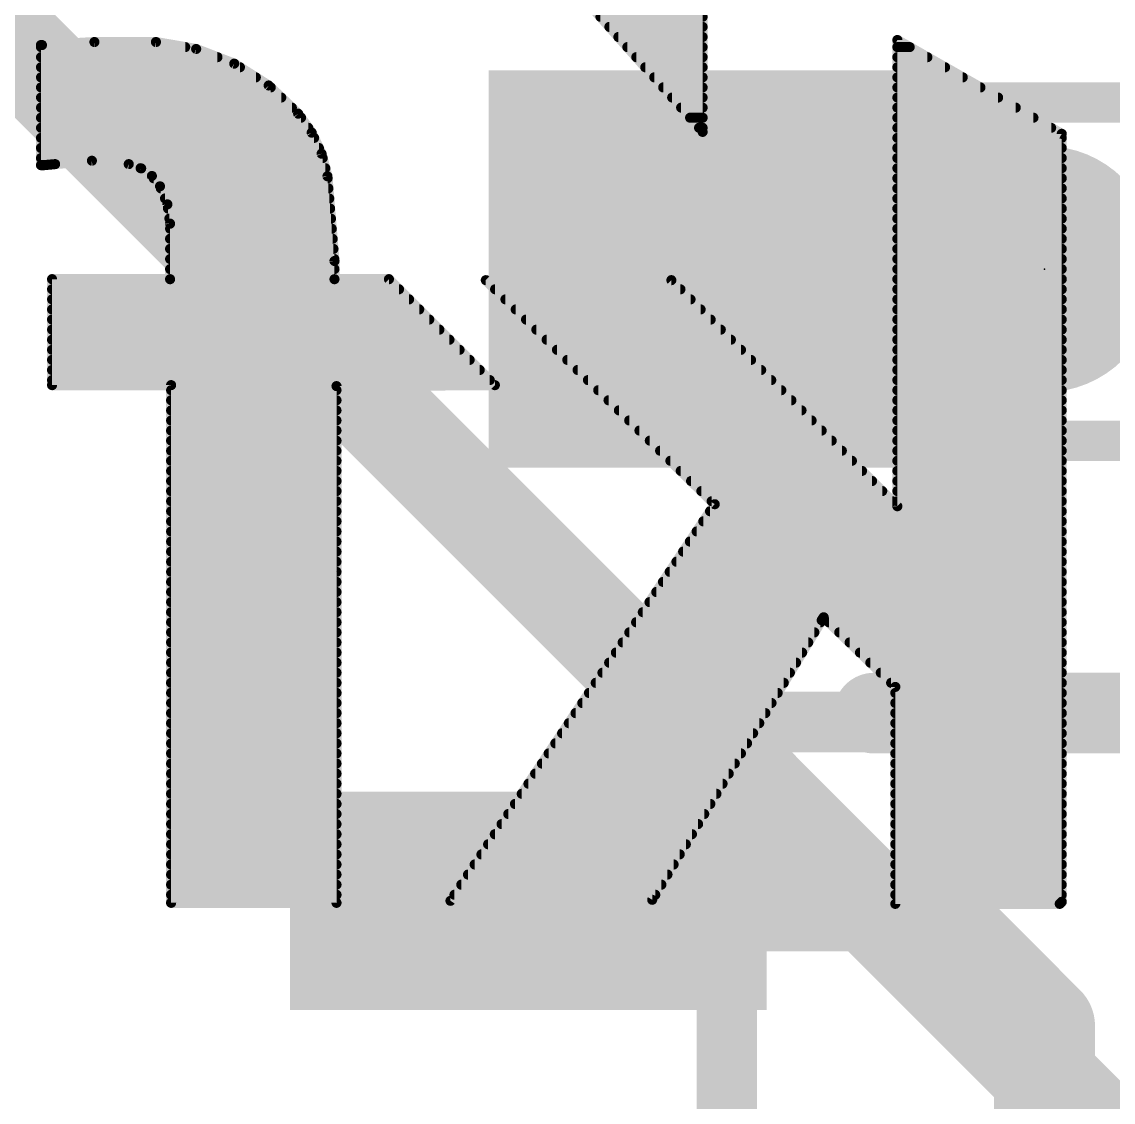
# Model space of a CAD drawing. Extents: x -0.1 to 42, y -11.4 to 16.1.
# Drawn here: x 26.634 to 29.383, y 6.793 to 9.512 of the extents above; entities that cross this region are included whole.
import ezdxf

# ---------------------------------------------------------------- set-up
doc = ezdxf.new("R2010")
doc.units = 0
for name, color, linetype in [('1', 12, 'CONTINUOUS'), ('16', 132, 'CONTINUOUS'), ('21', 41, 'CONTINUOUS'), ('22', 40, 'CONTINUOUS'), ('23', 53, 'CONTINUOUS'), ('51', 53, 'CONTINUOUS')]:
    doc.layers.add(name, color=color, linetype=linetype)

# ---------------------------------------------------------------- blocks, each defined once
blk = doc.blocks.new('RECT')
blk.add_solid([(-0.5, -0.5), (0.5, -0.5), (-0.5, 0.5), (0.5, 0.5)])

msp = doc.modelspace()

# ---------------------------------------------------------------- linework, layer by layer
at = {"layer": '1', "const_width": 0.254}
for points in [[(28.895, 7.3), (27.9099, 7.3)], [(29.21, 6.985), (28.895, 7.3)], [(29.21, 5.461), (29.21, 6.985)]]:
    msp.add_lwpolyline(points, dxfattribs=at)
at = {"layer": '1', "const_width": 0.127}
for points in [[(27.9099, 7.3635, 1), (27.9099, 7.2365)], [(28.9399, 7.3449, 1), (28.8501, 7.2551)], [(28.895, 7.2365, 1), (28.895, 7.3635)], [(29.2735, 6.985, 1), (29.1465, 6.985)], [(29.1651, 6.9401, 1), (29.2549, 7.0299)]]:
    msp.add_lwpolyline(points, format="xyb", dxfattribs=at)
at = {"layer": '16', "const_width": 0.254}
msp.add_lwpolyline([(25.908, 10.16), (33.147, 2.921)], dxfattribs=at)
at = {"layer": '21'}
for points, const_width in [([(29.21, 8.8595), (29.21, 8.9205)], 0.5588), ([(28.7806, 7.7724), (29.6394, 7.7724)], 0.2032)]:
    msp.add_lwpolyline(points, dxfattribs=dict(at, const_width=const_width))
for points, const_width in [([(29.3497, 8.9205, 1), (29.0703, 8.9205)], 0.2794), ([(29.0703, 8.8595, 1), (29.3497, 8.8595)], 0.2794), ([(28.7806, 7.8232, 1), (28.7806, 7.7216)], 0.1016)]:
    msp.add_lwpolyline(points, format="xyb", dxfattribs=dict(at, const_width=const_width))
at = {"layer": '22', "const_width": 0.0254}
for points in [[(28.3489, 10.7518), (28.3489, 9.2354)], [(28.3489, 9.2354), (27.8613, 9.7841)], [(28.0916, 9.525), (28.3489, 9.525)], [(28.1141, 9.4996), (28.3489, 9.4996)], [(28.1367, 9.4742), (28.3489, 9.4742)], [(26.6852, 9.4539), (26.6827, 9.4539)], [(26.6827, 9.4539), (26.6827, 9.1516)], [(26.6827, 9.4488), (27.046, 9.4488)], [(26.8173, 9.4615), (26.6852, 9.4539)], [(26.9723, 9.4615), (26.8173, 9.4615)], [(27.0735, 9.4441), (26.9723, 9.4615)], [(27.1694, 9.4071), (27.0735, 9.4441)], [(28.1593, 9.4488), (28.3489, 9.4488)], [(29.2532, 9.2304), (28.8392, 9.4666)], [(28.8392, 9.4666), (28.8392, 8.2931)], [(28.8392, 9.4488), (28.8704, 9.4488)], [(26.6827, 9.4234), (27.1271, 9.4234)], [(28.1818, 9.4234), (28.3489, 9.4234)], [(28.8392, 9.4234), (28.9149, 9.4234)], [(26.6827, 9.398), (27.1838, 9.398)], [(27.2561, 9.3521), (27.1694, 9.4071)], [(28.2044, 9.398), (28.3489, 9.398)], [(28.8392, 9.398), (28.9594, 9.398)], [(26.6827, 9.3726), (27.2238, 9.3726)], [(28.227, 9.3726), (28.3489, 9.3726)], [(28.8392, 9.3726), (29.004, 9.3726)], [(26.6827, 9.3472), (27.2613, 9.3472)], [(27.3304, 9.2812), (27.2561, 9.3521)], [(28.2496, 9.3472), (28.3489, 9.3472)], [(28.8392, 9.3472), (29.0485, 9.3472)], [(26.6827, 9.3218), (27.2879, 9.3218)], [(28.2721, 9.3218), (28.3489, 9.3218)], [(28.8392, 9.3218), (29.093, 9.3218)], [(26.6827, 9.2964), (27.3145, 9.2964)], [(27.3644, 9.2335), (27.3304, 9.2812)], [(28.2947, 9.2964), (28.3489, 9.2964)], [(28.8392, 9.2964), (29.1375, 9.2964)], [(26.6827, 9.271), (27.3377, 9.271)], [(28.3173, 9.271), (28.3489, 9.271)], [(28.8392, 9.271), (29.182, 9.271)], [(26.6827, 9.2456), (27.3558, 9.2456)], [(27.3893, 9.1804), (27.3644, 9.2335)], [(28.3398, 9.2456), (28.3489, 9.2456)], [(28.8392, 9.2456), (29.2266, 9.2456)], [(29.2532, 7.2974), (29.2532, 9.2304)], [(26.6827, 9.2202), (27.3706, 9.2202)], [(26.6827, 9.1948), (27.3825, 9.1948)], [(28.8392, 9.2202), (29.2532, 9.2202)], [(28.8392, 9.1948), (29.2532, 9.1948)], [(26.6827, 9.1694), (27.3921, 9.1694)], [(27.4041, 9.1237), (27.3893, 9.1804)], [(28.8392, 9.1694), (29.2532, 9.1694)], [(26.6827, 9.1516), (26.6903, 9.1516)], [(26.6903, 9.1516), (26.7183, 9.1542)], [(26.7183, 9.1542), (26.811, 9.1628)], [(26.811, 9.1628), (26.9037, 9.1542)], [(26.9037, 9.1542), (26.935, 9.1435)], [(26.9335, 9.144), (27.3988, 9.144)], [(26.935, 9.1435), (26.962, 9.1243)], [(28.8392, 9.144), (29.2532, 9.144)], [(26.962, 9.1243), (26.9824, 9.0983)], [(26.9665, 9.1186), (27.4045, 9.1186)], [(27.4218, 8.9103), (27.4041, 9.1237)], [(28.8392, 9.1186), (29.2532, 9.1186)], [(26.9824, 9.0983), (27.0012, 9.0529)], [(26.9845, 9.0932), (27.4066, 9.0932)], [(28.8392, 9.0932), (29.2532, 9.0932)], [(26.995, 9.0678), (27.4087, 9.0678)], [(28.8392, 9.0678), (29.2532, 9.0678)], [(27.0012, 9.0529), (27.0078, 9.0043)], [(27.0026, 9.0424), (27.4108, 9.0424)], [(28.8392, 9.0424), (29.2532, 9.0424)], [(27.0061, 9.017), (27.413, 9.017)], [(27.0078, 9.0043), (27.0078, 8.8646)], [(28.8392, 9.017), (29.2532, 9.017)], [(27.0078, 8.9916), (27.4151, 8.9916)], [(28.8392, 8.9916), (29.2532, 8.9916)], [(27.0078, 8.9662), (27.4172, 8.9662)], [(28.8392, 8.9662), (29.2532, 8.9662)], [(27.0078, 8.9408), (27.4193, 8.9408)], [(28.8392, 8.9408), (29.2532, 8.9408)], [(27.0078, 8.9154), (27.4214, 8.9154)], [(27.4218, 8.8646), (27.4218, 8.9103)], [(28.8392, 8.9154), (29.2532, 8.9154)], [(27.0078, 8.8646), (26.7106, 8.8646)], [(26.7106, 8.8646), (26.7106, 8.5979)], [(27.0078, 8.89), (27.4218, 8.89)], [(27.0078, 8.8646), (27.4218, 8.8646)], [(27.559, 8.8646), (27.4218, 8.8646)], [(27.8257, 8.5979), (27.559, 8.8646)], [(28.8392, 8.89), (29.2532, 8.89)], [(28.8392, 8.8646), (29.2532, 8.8646)], [(26.7106, 8.8392), (27.5844, 8.8392)], [(28.2702, 8.8621), (27.8028, 8.8621)], [(27.8028, 8.8621), (28.3794, 8.2982)], [(27.8262, 8.8392), (28.2931, 8.8392)], [(28.8392, 8.2931), (28.2702, 8.8621)], [(28.8392, 8.8392), (29.2532, 8.8392)], [(26.7106, 8.8138), (27.6098, 8.8138)], [(27.8522, 8.8138), (28.3185, 8.8138)], [(28.8392, 8.8138), (29.2532, 8.8138)], [(26.7106, 8.7884), (27.6352, 8.7884)], [(27.8782, 8.7884), (28.3439, 8.7884)], [(28.8392, 8.7884), (29.2532, 8.7884)], [(26.7106, 8.763), (27.6606, 8.763)], [(27.9041, 8.763), (28.3693, 8.763)], [(28.8392, 8.763), (29.2532, 8.763)], [(26.7106, 8.7376), (27.686, 8.7376)], [(27.9301, 8.7376), (28.3947, 8.7376)], [(28.8392, 8.7376), (29.2532, 8.7376)], [(26.7106, 8.7122), (27.7114, 8.7122)], [(27.9561, 8.7122), (28.4201, 8.7122)], [(28.8392, 8.7122), (29.2532, 8.7122)], [(26.7106, 8.6868), (27.7368, 8.6868)], [(27.982, 8.6868), (28.4455, 8.6868)], [(28.8392, 8.6868), (29.2532, 8.6868)], [(26.7106, 8.6614), (27.7622, 8.6614)], [(28.008, 8.6614), (28.4709, 8.6614)], [(28.8392, 8.6614), (29.2532, 8.6614)], [(26.7106, 8.636), (27.7876, 8.636)], [(28.034, 8.636), (28.4963, 8.636)], [(28.8392, 8.636), (29.2532, 8.636)], [(26.7106, 8.6106), (27.813, 8.6106)], [(26.7106, 8.5979), (27.0104, 8.5979)], [(27.0104, 8.5979), (27.0104, 7.2949)], [(27.4269, 8.5954), (27.8257, 8.5979)], [(27.4269, 7.2949), (27.4269, 8.5954)], [(28.06, 8.6106), (28.5217, 8.6106)], [(28.8392, 8.6106), (29.2532, 8.6106)], [(27.0104, 8.5852), (27.4269, 8.5852)], [(28.0859, 8.5852), (28.5471, 8.5852)], [(28.8392, 8.5852), (29.2532, 8.5852)], [(27.0104, 8.5598), (27.4269, 8.5598)], [(27.0104, 8.5344), (27.4269, 8.5344)], [(28.1119, 8.5598), (28.5725, 8.5598)], [(28.1379, 8.5344), (28.5979, 8.5344)], [(28.8392, 8.5598), (29.2532, 8.5598)], [(28.8392, 8.5344), (29.2532, 8.5344)], [(27.0104, 8.509), (27.4269, 8.509)], [(28.1639, 8.509), (28.6233, 8.509)], [(28.8392, 8.509), (29.2532, 8.509)], [(27.0104, 8.4836), (27.4269, 8.4836)], [(28.1898, 8.4836), (28.6487, 8.4836)], [(28.8392, 8.4836), (29.2532, 8.4836)], [(27.0104, 8.4582), (27.4269, 8.4582)], [(28.2158, 8.4582), (28.6741, 8.4582)], [(28.8392, 8.4582), (29.2532, 8.4582)], [(27.0104, 8.4328), (27.4269, 8.4328)], [(28.2418, 8.4328), (28.6995, 8.4328)], [(28.8392, 8.4328), (29.2532, 8.4328)], [(27.0104, 8.4074), (27.4269, 8.4074)], [(28.2677, 8.4074), (28.7249, 8.4074)], [(28.8392, 8.4074), (29.2532, 8.4074)], [(27.0104, 8.382), (27.4269, 8.382)], [(28.2937, 8.382), (28.7503, 8.382)], [(28.8392, 8.382), (29.2532, 8.382)], [(27.0104, 8.3566), (27.4269, 8.3566)], [(28.3197, 8.3566), (28.7757, 8.3566)], [(28.8392, 8.3566), (29.2532, 8.3566)], [(27.0104, 8.3312), (27.4269, 8.3312)], [(28.3457, 8.3312), (28.8011, 8.3312)], [(28.8392, 8.3312), (29.2532, 8.3312)], [(27.0104, 8.3058), (27.4269, 8.3058)], [(28.3794, 8.2982), (27.7139, 7.3)], [(28.3716, 8.3058), (28.8265, 8.3058)], [(28.8392, 8.3058), (29.2532, 8.3058)], [(27.0104, 8.2804), (27.4269, 8.2804)], [(28.3675, 8.2804), (29.2532, 8.2804)], [(27.0104, 8.255), (27.4269, 8.255)], [(28.3506, 8.255), (29.2532, 8.255)], [(27.0104, 8.2296), (27.4269, 8.2296)], [(28.3337, 8.2296), (29.2532, 8.2296)], [(27.0104, 8.2042), (27.4269, 8.2042)], [(27.0104, 8.1788), (27.4269, 8.1788)], [(28.2998, 8.1788), (29.2532, 8.1788)], [(28.3167, 8.2042), (29.2532, 8.2042)], [(27.0104, 8.1534), (27.4269, 8.1534)], [(28.2829, 8.1534), (29.2532, 8.1534)], [(27.0104, 8.128), (27.4269, 8.128)], [(28.2659, 8.128), (29.2532, 8.128)], [(27.0104, 8.1026), (27.4269, 8.1026)], [(28.249, 8.1026), (29.2532, 8.1026)], [(27.0104, 8.0772), (27.4269, 8.0772)], [(28.2321, 8.0772), (29.2532, 8.0772)], [(27.0104, 8.0518), (27.4269, 8.0518)], [(28.2151, 8.0518), (29.2532, 8.0518)], [(27.0104, 8.0264), (27.4269, 8.0264)], [(28.1982, 8.0264), (29.2532, 8.0264)], [(28.6487, 8.0061), (28.6537, 8.0137)], [(28.6537, 8.0137), (28.8341, 7.8384)], [(27.0104, 8.001), (27.4269, 8.001)], [(28.1813, 8.001), (28.6456, 8.001)], [(28.2219, 7.3025), (28.6487, 8.0061)], [(28.6668, 8.001), (29.2532, 8.001)], [(27.0104, 7.9756), (27.4269, 7.9756)], [(28.1643, 7.9756), (28.6302, 7.9756)], [(28.6929, 7.9756), (29.2532, 7.9756)], [(27.0104, 7.9502), (27.4269, 7.9502)], [(28.1474, 7.9502), (28.6148, 7.9502)], [(28.719, 7.9502), (29.2532, 7.9502)], [(27.0104, 7.9248), (27.4269, 7.9248)], [(28.1305, 7.9248), (28.5994, 7.9248)], [(28.7452, 7.9248), (29.2532, 7.9248)], [(27.0104, 7.8994), (27.4269, 7.8994)], [(28.1135, 7.8994), (28.584, 7.8994)], [(28.7713, 7.8994), (29.2532, 7.8994)], [(27.0104, 7.874), (27.4269, 7.874)], [(27.0104, 7.8486), (27.4269, 7.8486)], [(28.0797, 7.8486), (28.5532, 7.8486)], [(28.0966, 7.874), (28.5686, 7.874)], [(28.7975, 7.874), (29.2532, 7.874)], [(28.8236, 7.8486), (29.2532, 7.8486)], [(27.0104, 7.8232), (27.4269, 7.8232)], [(28.0627, 7.8232), (28.5378, 7.8232)], [(28.8341, 7.8384), (28.8341, 7.2923)], [(28.8341, 7.8232), (29.2532, 7.8232)], [(27.0104, 7.7978), (27.4269, 7.7978)], [(28.0458, 7.7978), (28.5223, 7.7978)], [(28.8341, 7.7978), (29.2532, 7.7978)], [(27.0104, 7.7724), (27.4269, 7.7724)], [(28.0289, 7.7724), (28.5069, 7.7724)], [(28.8341, 7.7724), (29.2532, 7.7724)], [(27.0104, 7.747), (27.4269, 7.747)], [(28.0119, 7.747), (28.4915, 7.747)], [(28.8341, 7.747), (29.2532, 7.747)], [(27.0104, 7.7216), (27.4269, 7.7216)], [(27.995, 7.7216), (28.4761, 7.7216)], [(28.8341, 7.7216), (29.2532, 7.7216)], [(27.0104, 7.6962), (27.4269, 7.6962)], [(27.978, 7.6962), (28.4607, 7.6962)], [(28.8341, 7.6962), (29.2532, 7.6962)], [(27.0104, 7.6708), (27.4269, 7.6708)], [(27.9611, 7.6708), (28.4453, 7.6708)], [(28.8341, 7.6708), (29.2532, 7.6708)], [(27.0104, 7.6454), (27.4269, 7.6454)], [(27.9442, 7.6454), (28.4299, 7.6454)], [(28.8341, 7.6454), (29.2532, 7.6454)], [(27.0104, 7.62), (27.4269, 7.62)], [(27.9272, 7.62), (28.4145, 7.62)], [(28.8341, 7.62), (29.2532, 7.62)], [(27.0104, 7.5946), (27.4269, 7.5946)], [(27.9103, 7.5946), (28.3991, 7.5946)], [(28.8341, 7.5946), (29.2532, 7.5946)], [(27.0104, 7.5692), (27.4269, 7.5692)], [(27.8934, 7.5692), (28.3837, 7.5692)], [(28.8341, 7.5692), (29.2532, 7.5692)], [(27.0104, 7.5438), (27.4269, 7.5438)], [(27.0104, 7.5184), (27.4269, 7.5184)], [(27.8595, 7.5184), (28.3529, 7.5184)], [(27.8764, 7.5438), (28.3683, 7.5438)], [(28.8341, 7.5438), (29.2532, 7.5438)], [(28.8341, 7.5184), (29.2532, 7.5184)], [(27.0104, 7.493), (27.4269, 7.493)], [(27.8426, 7.493), (28.3375, 7.493)], [(28.8341, 7.493), (29.2532, 7.493)], [(27.0104, 7.4676), (27.4269, 7.4676)], [(27.8256, 7.4676), (28.322, 7.4676)], [(28.8341, 7.4676), (29.2532, 7.4676)], [(27.0104, 7.4422), (27.4269, 7.4422)], [(27.8087, 7.4422), (28.3066, 7.4422)], [(28.8341, 7.4422), (29.2532, 7.4422)], [(27.0104, 7.4168), (27.4269, 7.4168)], [(27.7918, 7.4168), (28.2912, 7.4168)], [(28.8341, 7.4168), (29.2532, 7.4168)], [(27.0104, 7.3914), (27.4269, 7.3914)], [(27.7748, 7.3914), (28.2758, 7.3914)], [(28.8341, 7.3914), (29.2532, 7.3914)], [(27.0104, 7.366), (27.4269, 7.366)], [(27.7579, 7.366), (28.2604, 7.366)], [(28.8341, 7.366), (29.2532, 7.366)], [(27.0104, 7.3406), (27.4269, 7.3406)], [(27.741, 7.3406), (28.245, 7.3406)], [(28.8341, 7.3406), (29.2532, 7.3406)], [(27.0104, 7.3152), (27.4269, 7.3152)], [(27.7139, 7.3), (28.2219, 7.3025)], [(27.724, 7.3152), (28.2296, 7.3152)], [(28.8341, 7.3152), (29.2532, 7.3152)], [(27.0104, 7.2949), (27.4269, 7.2949)], [(28.8341, 7.2923), (29.2481, 7.2923)], [(29.2481, 7.2923), (29.2532, 7.2974)]]:
    msp.add_lwpolyline(points, dxfattribs=at)
at = {"layer": '22', "const_width": 0.0127}
for points in [[(28.0916, 9.5313, 1), (28.0916, 9.5187)], [(28.3489, 9.5187, 1), (28.3489, 9.5313)], [(28.1141, 9.506, 1), (28.1141, 9.4933)], [(28.3489, 9.4933, 1), (28.3489, 9.506)], [(28.1367, 9.4805, 1), (28.1367, 9.4679)], [(28.3489, 9.4679, 1), (28.3489, 9.4805)], [(26.6827, 9.4603, 1), (26.6827, 9.4476)], [(26.6891, 9.4539, 1), (26.6763, 9.4539)], [(26.6827, 9.4551, 1), (26.6827, 9.4425)], [(26.6848, 9.4602, 1), (26.6856, 9.4476)], [(26.6852, 9.4476, 1), (26.6852, 9.4603)], [(26.8173, 9.4679, 1), (26.8173, 9.4552)], [(26.8177, 9.4552, 1), (26.8169, 9.4678)], [(26.9734, 9.4678, 1), (26.9712, 9.4552)], [(26.9723, 9.4552, 1), (26.9723, 9.4679)], [(27.046, 9.4425, 1), (27.046, 9.4551)], [(27.0758, 9.45, 1), (27.0712, 9.4381)], [(27.0724, 9.4378, 1), (27.0746, 9.4503)], [(28.1593, 9.4551, 1), (28.1593, 9.4425)], [(28.3489, 9.4425, 1), (28.3489, 9.4551)], [(28.8423, 9.4721, 1), (28.8361, 9.4611)], [(28.8456, 9.4666, 1), (28.8329, 9.4666)], [(28.8392, 9.4551, 1), (28.8392, 9.4425)], [(28.8704, 9.4425, 1), (28.8704, 9.4551)], [(26.6827, 9.4298, 1), (26.6827, 9.4171)], [(27.1271, 9.4171, 1), (27.1271, 9.4298)], [(28.1818, 9.4298, 1), (28.1818, 9.4171)], [(28.3489, 9.4171, 1), (28.3489, 9.4298)], [(28.8392, 9.4298, 1), (28.8392, 9.4171)], [(28.9149, 9.4171, 1), (28.9149, 9.4298)], [(26.6827, 9.4043, 1), (26.6827, 9.3917)], [(27.1728, 9.4125, 1), (27.166, 9.4018)], [(27.1671, 9.4012, 1), (27.1716, 9.4131)], [(27.1838, 9.3917, 1), (27.1838, 9.4043)], [(28.2044, 9.4043, 1), (28.2044, 9.3917)], [(28.3489, 9.3917, 1), (28.3489, 9.4043)], [(28.8392, 9.4043, 1), (28.8392, 9.3917)], [(28.9594, 9.3917, 1), (28.9594, 9.4043)], [(26.6827, 9.3789, 1), (26.6827, 9.3663)], [(27.2238, 9.3663, 1), (27.2238, 9.3789)], [(28.227, 9.3789, 1), (28.227, 9.3663)], [(28.3489, 9.3663, 1), (28.3489, 9.3789)], [(28.8392, 9.3789, 1), (28.8392, 9.3663)], [(29.004, 9.3663, 1), (29.004, 9.3789)], [(26.6827, 9.3536, 1), (26.6827, 9.3409)], [(27.2605, 9.3567, 1), (27.2517, 9.3475)], [(27.2527, 9.3468, 1), (27.2595, 9.3575)], [(27.2613, 9.3409, 1), (27.2613, 9.3536)], [(28.2496, 9.3536, 1), (28.2496, 9.3409)], [(28.3489, 9.3409, 1), (28.3489, 9.3536)], [(28.8392, 9.3536, 1), (28.8392, 9.3409)], [(29.0485, 9.3409, 1), (29.0485, 9.3536)], [(26.6827, 9.3281, 1), (26.6827, 9.3155)], [(27.2879, 9.3155, 1), (27.2879, 9.3281)], [(28.2721, 9.3281, 1), (28.2721, 9.3155)], [(28.3489, 9.3155, 1), (28.3489, 9.3281)], [(28.8392, 9.3281, 1), (28.8392, 9.3155)], [(29.093, 9.3155, 1), (29.093, 9.3281)], [(26.6827, 9.3027, 1), (26.6827, 9.2901)], [(27.3145, 9.2901, 1), (27.3145, 9.3027)], [(27.3356, 9.2849, 1), (27.3252, 9.2775)], [(27.326, 9.2766, 1), (27.3348, 9.2858)], [(28.2947, 9.3027, 1), (28.2947, 9.2901)], [(28.3489, 9.2901, 1), (28.3489, 9.3027)], [(28.8392, 9.3027, 1), (28.8392, 9.2901)], [(29.1375, 9.2901, 1), (29.1375, 9.3027)], [(26.6827, 9.2774, 1), (26.6827, 9.2647)], [(27.3377, 9.2647, 1), (27.3377, 9.2774)], [(28.3173, 9.2774, 1), (28.3173, 9.2647)], [(28.3489, 9.2647, 1), (28.3489, 9.2774)], [(28.8392, 9.2774, 1), (28.8392, 9.2647)], [(29.182, 9.2647, 1), (29.182, 9.2774)], [(26.6827, 9.2519, 1), (26.6827, 9.2393)], [(27.3558, 9.2393, 1), (27.3558, 9.2519)], [(27.3702, 9.2362, 1), (27.3587, 9.2308)], [(27.3592, 9.2298, 1), (27.3696, 9.2372)], [(28.3398, 9.2519, 1), (28.3398, 9.2393)], [(28.3425, 9.2354, 1), (28.3553, 9.2354)], [(28.3442, 9.2312, 1), (28.3536, 9.2396)], [(28.3489, 9.2393, 1), (28.3489, 9.2519)], [(28.8392, 9.2519, 1), (28.8392, 9.2393)], [(29.2266, 9.2393, 1), (29.2266, 9.2519)], [(29.2596, 9.2304, 1), (29.2468, 9.2304)], [(29.2501, 9.2249, 1), (29.2563, 9.2359)], [(26.6827, 9.2265, 1), (26.6827, 9.2139)], [(26.6827, 9.2012, 1), (26.6827, 9.1885)], [(27.3706, 9.2139, 1), (27.3706, 9.2265)], [(27.3825, 9.1885, 1), (27.3825, 9.2012)], [(28.8392, 9.2012, 1), (28.8392, 9.1885)], [(28.8392, 9.2265, 1), (28.8392, 9.2139)], [(29.2532, 9.2139, 1), (29.2532, 9.2265)], [(29.2532, 9.1885, 1), (29.2532, 9.2012)], [(26.6827, 9.1758, 1), (26.6827, 9.1631)], [(27.3954, 9.182, 1), (27.3831, 9.1788)], [(27.3835, 9.1777, 1), (27.395, 9.1831)], [(27.3921, 9.1631, 1), (27.3921, 9.1758)], [(28.8392, 9.1758, 1), (28.8392, 9.1631)], [(29.2532, 9.1631, 1), (29.2532, 9.1758)], [(26.6827, 9.1579, 1), (26.6827, 9.1453)], [(26.6763, 9.1516, 1), (26.6891, 9.1516)], [(26.6897, 9.1579, 1), (26.6909, 9.1453)], [(26.6903, 9.1453, 1), (26.6903, 9.1579)], [(26.7177, 9.1605, 1), (26.7189, 9.1479)], [(26.7189, 9.1479, 1), (26.7177, 9.1605)], [(26.8116, 9.1691, 1), (26.8104, 9.1565)], [(26.8116, 9.1565, 1), (26.8104, 9.1691)], [(26.9058, 9.1602, 1), (26.9016, 9.1482)], [(26.9031, 9.1479, 1), (26.9043, 9.1605)], [(26.9335, 9.1503, 1), (26.9335, 9.1377)], [(26.9387, 9.1487, 1), (26.9313, 9.1383)], [(26.933, 9.1375, 1), (26.9371, 9.1495)], [(27.3988, 9.1377, 1), (27.3988, 9.1503)], [(28.8392, 9.1503, 1), (28.8392, 9.1377)], [(29.2532, 9.1377, 1), (29.2532, 9.1503)], [(26.967, 9.1283, 1), (26.957, 9.1204)], [(26.9583, 9.1192, 1), (26.9657, 9.1295)], [(26.9665, 9.125, 1), (26.9665, 9.1123)], [(27.4104, 9.1242, 1), (27.3978, 9.1232)], [(27.398, 9.1221, 1), (27.4102, 9.1253)], [(27.4045, 9.1123, 1), (27.4045, 9.125)], [(28.8392, 9.125, 1), (28.8392, 9.1123)], [(29.2532, 9.1123, 1), (29.2532, 9.125)], [(26.9883, 9.1007, 1), (26.9765, 9.0959)], [(26.9774, 9.0944, 1), (26.9874, 9.1022)], [(26.9845, 9.0996, 1), (26.9845, 9.0869)], [(27.4066, 9.0869, 1), (27.4066, 9.0996)], [(28.8392, 9.0996, 1), (28.8392, 9.0869)], [(29.2532, 9.0869, 1), (29.2532, 9.0996)], [(26.995, 9.0741, 1), (26.995, 9.0615)], [(27.4087, 9.0615, 1), (27.4087, 9.0741)], [(28.8392, 9.0741, 1), (28.8392, 9.0615)], [(29.2532, 9.0615, 1), (29.2532, 9.0741)], [(27.0075, 9.0538, 1), (26.9949, 9.0521)], [(26.9953, 9.0505, 1), (27.007, 9.0554)], [(27.0026, 9.0488, 1), (27.0026, 9.0361)], [(27.4108, 9.0361, 1), (27.4108, 9.0488)], [(28.8392, 9.0488, 1), (28.8392, 9.0361)], [(29.2532, 9.0361, 1), (29.2532, 9.0488)], [(27.0061, 9.0234, 1), (27.0061, 9.0107)], [(27.0142, 9.0043, 1), (27.0014, 9.0043)], [(27.413, 9.0107, 1), (27.413, 9.0234)], [(28.8392, 9.0234, 1), (28.8392, 9.0107)], [(29.2532, 9.0107, 1), (29.2532, 9.0234)], [(27.0015, 9.0034, 1), (27.0141, 9.0052)], [(27.0078, 8.9979, 1), (27.0078, 8.9853)], [(27.4151, 8.9853, 1), (27.4151, 8.9979)], [(28.8392, 8.9979, 1), (28.8392, 8.9853)], [(29.2532, 8.9853, 1), (29.2532, 8.9979)], [(27.0078, 8.9726, 1), (27.0078, 8.9599)], [(27.4172, 8.9599, 1), (27.4172, 8.9726)], [(28.8392, 8.9726, 1), (28.8392, 8.9599)], [(29.2532, 8.9599, 1), (29.2532, 8.9726)], [(27.0078, 8.9472, 1), (27.0078, 8.9345)], [(27.4193, 8.9345, 1), (27.4193, 8.9472)], [(28.8392, 8.9472, 1), (28.8392, 8.9345)], [(29.2532, 8.9345, 1), (29.2532, 8.9472)], [(27.0078, 8.9217, 1), (27.0078, 8.9091)], [(27.4282, 8.9103, 1), (27.4154, 8.9103)], [(27.4155, 8.9098, 1), (27.4281, 8.9108)], [(27.4214, 8.9091, 1), (27.4214, 8.9217)], [(28.8392, 8.9217, 1), (28.8392, 8.9091)], [(29.2532, 8.9091, 1), (29.2532, 8.9217)], [(26.7106, 8.871, 1), (26.7106, 8.8583)], [(26.717, 8.8646, 1), (26.7043, 8.8646)], [(27.0078, 8.8963, 1), (27.0078, 8.8837)], [(27.0078, 8.871, 1), (27.0078, 8.8583)], [(27.0078, 8.8583, 1), (27.0078, 8.871)], [(27.4218, 8.871, 1), (27.4218, 8.8583)], [(27.4218, 8.8837, 1), (27.4218, 8.8963)], [(27.4218, 8.8583, 1), (27.4218, 8.871)], [(27.5635, 8.8691, 1), (27.5545, 8.8601)], [(27.559, 8.8583, 1), (27.559, 8.871)], [(28.8392, 8.871, 1), (28.8392, 8.8583)], [(28.8392, 8.8963, 1), (28.8392, 8.8837)], [(29.2532, 8.8837, 1), (29.2532, 8.8963)], [(29.2532, 8.8583, 1), (29.2532, 8.871)], [(26.7106, 8.8455, 1), (26.7106, 8.8329)], [(27.0014, 8.8646, 1), (27.0142, 8.8646)], [(27.4154, 8.8646, 1), (27.4282, 8.8646)], [(27.5844, 8.8329, 1), (27.5844, 8.8455)], [(27.8028, 8.8684, 1), (27.8028, 8.8558)], [(27.8072, 8.8666, 1), (27.7984, 8.8576)], [(27.8262, 8.8455, 1), (27.8262, 8.8329)], [(28.2747, 8.8666, 1), (28.2657, 8.8576)], [(28.2702, 8.8558, 1), (28.2702, 8.8684)], [(28.2931, 8.8329, 1), (28.2931, 8.8455)], [(28.8392, 8.8455, 1), (28.8392, 8.8329)], [(29.2532, 8.8329, 1), (29.2532, 8.8455)], [(26.7106, 8.8201, 1), (26.7106, 8.8075)], [(27.6098, 8.8075, 1), (27.6098, 8.8201)], [(27.8522, 8.8201, 1), (27.8522, 8.8075)], [(28.3185, 8.8075, 1), (28.3185, 8.8201)], [(28.8392, 8.8201, 1), (28.8392, 8.8075)], [(29.2532, 8.8075, 1), (29.2532, 8.8201)], [(26.7106, 8.7948, 1), (26.7106, 8.7821)], [(27.6352, 8.7821, 1), (27.6352, 8.7948)], [(27.8782, 8.7948, 1), (27.8782, 8.7821)], [(28.3439, 8.7821, 1), (28.3439, 8.7948)], [(28.8392, 8.7948, 1), (28.8392, 8.7821)], [(29.2532, 8.7821, 1), (29.2532, 8.7948)], [(26.7106, 8.7693, 1), (26.7106, 8.7567)], [(27.6606, 8.7567, 1), (27.6606, 8.7693)], [(27.9041, 8.7693, 1), (27.9041, 8.7567)], [(28.3693, 8.7567, 1), (28.3693, 8.7693)], [(28.8392, 8.7693, 1), (28.8392, 8.7567)], [(29.2532, 8.7567, 1), (29.2532, 8.7693)], [(26.7106, 8.7439, 1), (26.7106, 8.7313)], [(27.686, 8.7313, 1), (27.686, 8.7439)], [(27.9301, 8.7439, 1), (27.9301, 8.7313)], [(28.3947, 8.7313, 1), (28.3947, 8.7439)], [(28.8392, 8.7439, 1), (28.8392, 8.7313)], [(29.2532, 8.7313, 1), (29.2532, 8.7439)], [(26.7106, 8.7186, 1), (26.7106, 8.7059)], [(27.7114, 8.7059, 1), (27.7114, 8.7186)], [(27.9561, 8.7186, 1), (27.9561, 8.7059)], [(28.4201, 8.7059, 1), (28.4201, 8.7186)], [(28.8392, 8.7186, 1), (28.8392, 8.7059)], [(29.2532, 8.7059, 1), (29.2532, 8.7186)], [(26.7106, 8.6931, 1), (26.7106, 8.6805)], [(27.7368, 8.6805, 1), (27.7368, 8.6931)], [(27.982, 8.6931, 1), (27.982, 8.6805)], [(28.4455, 8.6805, 1), (28.4455, 8.6931)], [(28.8392, 8.6931, 1), (28.8392, 8.6805)], [(29.2532, 8.6805, 1), (29.2532, 8.6931)], [(26.7106, 8.6677, 1), (26.7106, 8.6551)], [(27.7622, 8.6551, 1), (27.7622, 8.6677)], [(28.008, 8.6677, 1), (28.008, 8.6551)], [(28.4709, 8.6551, 1), (28.4709, 8.6677)], [(28.8392, 8.6677, 1), (28.8392, 8.6551)], [(29.2532, 8.6551, 1), (29.2532, 8.6677)], [(26.7106, 8.6424, 1), (26.7106, 8.6297)], [(27.7876, 8.6297, 1), (27.7876, 8.6424)], [(28.034, 8.6424, 1), (28.034, 8.6297)], [(28.4963, 8.6297, 1), (28.4963, 8.6424)], [(28.8392, 8.6424, 1), (28.8392, 8.6297)], [(29.2532, 8.6297, 1), (29.2532, 8.6424)], [(26.7106, 8.6169, 1), (26.7106, 8.6043)], [(26.7106, 8.6043, 1), (26.7106, 8.5916)], [(26.7043, 8.5979, 1), (26.717, 8.5979)], [(27.0168, 8.5979, 1), (27.004, 8.5979)], [(27.0104, 8.5916, 1), (27.0104, 8.6043)], [(27.4333, 8.5954, 1), (27.4205, 8.5954)], [(27.4269, 8.6017, 1), (27.4269, 8.5891)], [(27.813, 8.6043, 1), (27.813, 8.6169)], [(27.8212, 8.5934, 1), (27.8302, 8.6024)], [(27.8257, 8.5916, 1), (27.8257, 8.6042)], [(28.06, 8.6169, 1), (28.06, 8.6043)], [(28.5217, 8.6043, 1), (28.5217, 8.6169)], [(28.8392, 8.6169, 1), (28.8392, 8.6043)], [(29.2532, 8.6043, 1), (29.2532, 8.6169)], [(27.0104, 8.5915, 1), (27.0104, 8.5789)], [(27.4269, 8.5789, 1), (27.4269, 8.5915)], [(28.0859, 8.5915, 1), (28.0859, 8.5789)], [(28.5471, 8.5789, 1), (28.5471, 8.5915)], [(28.8392, 8.5915, 1), (28.8392, 8.5789)], [(29.2532, 8.5789, 1), (29.2532, 8.5915)], [(27.0104, 8.5662, 1), (27.0104, 8.5535)], [(27.0104, 8.5407, 1), (27.0104, 8.5281)], [(27.4269, 8.5535, 1), (27.4269, 8.5662)], [(27.4269, 8.5281, 1), (27.4269, 8.5407)], [(28.1119, 8.5662, 1), (28.1119, 8.5535)], [(28.1379, 8.5407, 1), (28.1379, 8.5281)], [(28.5725, 8.5535, 1), (28.5725, 8.5662)], [(28.5979, 8.5281, 1), (28.5979, 8.5407)], [(28.8392, 8.5662, 1), (28.8392, 8.5535)], [(28.8392, 8.5407, 1), (28.8392, 8.5281)], [(29.2532, 8.5535, 1), (29.2532, 8.5662)], [(29.2532, 8.5281, 1), (29.2532, 8.5407)], [(27.0104, 8.5153, 1), (27.0104, 8.5027)], [(27.4269, 8.5027, 1), (27.4269, 8.5153)], [(28.1639, 8.5153, 1), (28.1639, 8.5027)], [(28.6233, 8.5027, 1), (28.6233, 8.5153)], [(28.8392, 8.5153, 1), (28.8392, 8.5027)], [(29.2532, 8.5027, 1), (29.2532, 8.5153)], [(27.0104, 8.49, 1), (27.0104, 8.4773)], [(27.4269, 8.4773, 1), (27.4269, 8.49)], [(28.1898, 8.49, 1), (28.1898, 8.4773)], [(28.6487, 8.4773, 1), (28.6487, 8.49)], [(28.8392, 8.49, 1), (28.8392, 8.4773)], [(29.2532, 8.4773, 1), (29.2532, 8.49)], [(27.0104, 8.4645, 1), (27.0104, 8.4519)], [(27.4269, 8.4519, 1), (27.4269, 8.4645)], [(28.2158, 8.4645, 1), (28.2158, 8.4519)], [(28.6741, 8.4519, 1), (28.6741, 8.4645)], [(28.8392, 8.4645, 1), (28.8392, 8.4519)], [(29.2532, 8.4519, 1), (29.2532, 8.4645)], [(27.0104, 8.4391, 1), (27.0104, 8.4265)], [(27.4269, 8.4265, 1), (27.4269, 8.4391)], [(28.2418, 8.4391, 1), (28.2418, 8.4265)], [(28.6995, 8.4265, 1), (28.6995, 8.4391)], [(28.8392, 8.4391, 1), (28.8392, 8.4265)], [(29.2532, 8.4265, 1), (29.2532, 8.4391)], [(27.0104, 8.4138, 1), (27.0104, 8.4011)], [(27.4269, 8.4011, 1), (27.4269, 8.4138)], [(28.2677, 8.4138, 1), (28.2677, 8.4011)], [(28.7249, 8.4011, 1), (28.7249, 8.4138)], [(28.8392, 8.4138, 1), (28.8392, 8.4011)], [(29.2532, 8.4011, 1), (29.2532, 8.4138)], [(27.0104, 8.3883, 1), (27.0104, 8.3757)], [(27.4269, 8.3757, 1), (27.4269, 8.3883)], [(28.2937, 8.3883, 1), (28.2937, 8.3757)], [(28.7503, 8.3757, 1), (28.7503, 8.3883)], [(28.8392, 8.3883, 1), (28.8392, 8.3757)], [(29.2532, 8.3757, 1), (29.2532, 8.3883)], [(27.0104, 8.3629, 1), (27.0104, 8.3503)], [(27.4269, 8.3503, 1), (27.4269, 8.3629)], [(28.3197, 8.3629, 1), (28.3197, 8.3503)], [(28.7757, 8.3503, 1), (28.7757, 8.3629)], [(28.8392, 8.3629, 1), (28.8392, 8.3503)], [(29.2532, 8.3503, 1), (29.2532, 8.3629)], [(27.0104, 8.3376, 1), (27.0104, 8.3249)], [(27.4269, 8.3249, 1), (27.4269, 8.3376)], [(28.3457, 8.3376, 1), (28.3457, 8.3249)], [(28.8011, 8.3249, 1), (28.8011, 8.3376)], [(28.8392, 8.3376, 1), (28.8392, 8.3249)], [(29.2532, 8.3249, 1), (29.2532, 8.3376)], [(27.0104, 8.3121, 1), (27.0104, 8.2995)], [(27.4269, 8.2995, 1), (27.4269, 8.3121)], [(28.3716, 8.3121, 1), (28.3716, 8.2995)], [(28.3847, 8.2947, 1), (28.3741, 8.3017)], [(28.375, 8.2937, 1), (28.3838, 8.3027)], [(28.8265, 8.2995, 1), (28.8265, 8.3121)], [(28.8392, 8.3121, 1), (28.8392, 8.2995)], [(28.8347, 8.2886, 1), (28.8437, 8.2976)], [(29.2532, 8.2995, 1), (29.2532, 8.3121)], [(27.0104, 8.2867, 1), (27.0104, 8.2741)], [(27.4269, 8.2741, 1), (27.4269, 8.2867)], [(28.3675, 8.2867, 1), (28.3675, 8.2741)], [(28.8329, 8.2931, 1), (28.8456, 8.2931)], [(29.2532, 8.2741, 1), (29.2532, 8.2867)], [(27.0104, 8.2614, 1), (27.0104, 8.2487)], [(27.4269, 8.2487, 1), (27.4269, 8.2614)], [(28.3506, 8.2614, 1), (28.3506, 8.2487)], [(29.2532, 8.2487, 1), (29.2532, 8.2614)], [(27.0104, 8.2359, 1), (27.0104, 8.2233)], [(27.4269, 8.2233, 1), (27.4269, 8.2359)], [(28.3337, 8.2359, 1), (28.3337, 8.2233)], [(29.2532, 8.2233, 1), (29.2532, 8.2359)], [(27.0104, 8.2105, 1), (27.0104, 8.1979)], [(27.0104, 8.1852, 1), (27.0104, 8.1725)], [(27.4269, 8.1979, 1), (27.4269, 8.2105)], [(27.4269, 8.1725, 1), (27.4269, 8.1852)], [(28.2998, 8.1852, 1), (28.2998, 8.1725)], [(28.3167, 8.2105, 1), (28.3167, 8.1979)], [(29.2532, 8.1979, 1), (29.2532, 8.2105)], [(29.2532, 8.1725, 1), (29.2532, 8.1852)], [(27.0104, 8.1597, 1), (27.0104, 8.1471)], [(27.4269, 8.1471, 1), (27.4269, 8.1597)], [(28.2829, 8.1597, 1), (28.2829, 8.1471)], [(29.2532, 8.1471, 1), (29.2532, 8.1597)], [(27.0104, 8.1343, 1), (27.0104, 8.1217)], [(27.4269, 8.1217, 1), (27.4269, 8.1343)], [(28.2659, 8.1343, 1), (28.2659, 8.1217)], [(29.2532, 8.1217, 1), (29.2532, 8.1343)], [(27.0104, 8.109, 1), (27.0104, 8.0963)], [(27.4269, 8.0963, 1), (27.4269, 8.109)], [(28.249, 8.109, 1), (28.249, 8.0963)], [(29.2532, 8.0963, 1), (29.2532, 8.109)], [(27.0104, 8.0836, 1), (27.0104, 8.0709)], [(27.4269, 8.0709, 1), (27.4269, 8.0836)], [(28.2321, 8.0836, 1), (28.2321, 8.0709)], [(29.2532, 8.0709, 1), (29.2532, 8.0836)], [(27.0104, 8.0581, 1), (27.0104, 8.0455)], [(27.4269, 8.0455, 1), (27.4269, 8.0581)], [(28.2151, 8.0581, 1), (28.2151, 8.0455)], [(29.2532, 8.0455, 1), (29.2532, 8.0581)], [(27.0104, 8.0328, 1), (27.0104, 8.0201)], [(27.4269, 8.0201, 1), (27.4269, 8.0328)], [(28.1982, 8.0328, 1), (28.1982, 8.0201)], [(28.6581, 8.0183, 1), (28.6493, 8.0091)], [(28.659, 8.0102, 1), (28.6484, 8.0172)], [(29.2532, 8.0201, 1), (29.2532, 8.0328)], [(27.0104, 8.0074, 1), (27.0104, 7.9947)], [(27.4269, 7.9947, 1), (27.4269, 8.0074)], [(28.1813, 8.0074, 1), (28.1813, 7.9947)], [(28.6434, 8.0096, 1), (28.654, 8.0026)], [(28.6541, 8.0028, 1), (28.6433, 8.0094)], [(28.6456, 7.9947, 1), (28.6456, 8.0074)], [(28.6668, 8.0074, 1), (28.6668, 7.9947)], [(29.2532, 7.9947, 1), (29.2532, 8.0074)], [(27.0104, 7.982, 1), (27.0104, 7.9692)], [(27.4269, 7.9692, 1), (27.4269, 7.982)], [(28.1643, 7.982, 1), (28.1643, 7.9692)], [(28.6302, 7.9692, 1), (28.6302, 7.982)], [(28.6929, 7.982, 1), (28.6929, 7.9692)], [(29.2532, 7.9692, 1), (29.2532, 7.982)], [(27.0104, 7.9566, 1), (27.0104, 7.9439)], [(27.4269, 7.9439, 1), (27.4269, 7.9566)], [(28.1474, 7.9566, 1), (28.1474, 7.9439)], [(28.6148, 7.9439, 1), (28.6148, 7.9566)], [(28.719, 7.9566, 1), (28.719, 7.9439)], [(29.2532, 7.9439, 1), (29.2532, 7.9566)], [(27.0104, 7.9312, 1), (27.0104, 7.9184)], [(27.4269, 7.9184, 1), (27.4269, 7.9312)], [(28.1305, 7.9312, 1), (28.1305, 7.9184)], [(28.5994, 7.9184, 1), (28.5994, 7.9312)], [(28.7452, 7.9312, 1), (28.7452, 7.9184)], [(29.2532, 7.9184, 1), (29.2532, 7.9312)], [(27.0104, 7.9058, 1), (27.0104, 7.893)], [(27.4269, 7.893, 1), (27.4269, 7.9058)], [(28.1135, 7.9058, 1), (28.1135, 7.893)], [(28.584, 7.893, 1), (28.584, 7.9058)], [(28.7713, 7.9058, 1), (28.7713, 7.893)], [(29.2532, 7.893, 1), (29.2532, 7.9058)], [(27.0104, 7.8804, 1), (27.0104, 7.8677)], [(27.0104, 7.855, 1), (27.0104, 7.8422)], [(27.4269, 7.8677, 1), (27.4269, 7.8804)], [(27.4269, 7.8422, 1), (27.4269, 7.855)], [(28.0797, 7.855, 1), (28.0797, 7.8422)], [(28.0966, 7.8804, 1), (28.0966, 7.8677)], [(28.5532, 7.8422, 1), (28.5532, 7.855)], [(28.5686, 7.8677, 1), (28.5686, 7.8804)], [(28.7975, 7.8804, 1), (28.7975, 7.8677)], [(28.8236, 7.855, 1), (28.8236, 7.8422)], [(29.2532, 7.8677, 1), (29.2532, 7.8804)], [(29.2532, 7.8422, 1), (29.2532, 7.855)], [(27.0104, 7.8296, 1), (27.0104, 7.8168)], [(27.4269, 7.8168, 1), (27.4269, 7.8296)], [(28.0627, 7.8296, 1), (28.0627, 7.8168)], [(28.5378, 7.8168, 1), (28.5378, 7.8296)], [(28.8341, 7.8296, 1), (28.8341, 7.8168)], [(28.8405, 7.8384, 1), (28.8278, 7.8384)], [(28.8297, 7.8338, 1), (28.8385, 7.843)], [(29.2532, 7.8168, 1), (29.2532, 7.8296)], [(27.0104, 7.8042, 1), (27.0104, 7.7915)], [(27.4269, 7.7915, 1), (27.4269, 7.8042)], [(28.0458, 7.8042, 1), (28.0458, 7.7915)], [(28.5223, 7.7915, 1), (28.5223, 7.8042)], [(28.8341, 7.8042, 1), (28.8341, 7.7915)], [(29.2532, 7.7915, 1), (29.2532, 7.8042)], [(27.0104, 7.7788, 1), (27.0104, 7.766)], [(27.4269, 7.766, 1), (27.4269, 7.7788)], [(28.0289, 7.7788, 1), (28.0289, 7.766)], [(28.5069, 7.766, 1), (28.5069, 7.7788)], [(28.8341, 7.7788, 1), (28.8341, 7.766)], [(29.2532, 7.766, 1), (29.2532, 7.7788)], [(27.0104, 7.7534, 1), (27.0104, 7.7407)], [(27.4269, 7.7407, 1), (27.4269, 7.7534)], [(28.0119, 7.7534, 1), (28.0119, 7.7407)], [(28.4915, 7.7407, 1), (28.4915, 7.7534)], [(28.8341, 7.7534, 1), (28.8341, 7.7407)], [(29.2532, 7.7407, 1), (29.2532, 7.7534)], [(27.0104, 7.728, 1), (27.0104, 7.7153)], [(27.4269, 7.7153, 1), (27.4269, 7.728)], [(27.995, 7.728, 1), (27.995, 7.7153)], [(28.4761, 7.7153, 1), (28.4761, 7.728)], [(28.8341, 7.728, 1), (28.8341, 7.7153)], [(29.2532, 7.7153, 1), (29.2532, 7.728)], [(27.0104, 7.7026, 1), (27.0104, 7.6898)], [(27.4269, 7.6898, 1), (27.4269, 7.7026)], [(27.978, 7.7026, 1), (27.978, 7.6898)], [(28.4607, 7.6898, 1), (28.4607, 7.7026)], [(28.8341, 7.7026, 1), (28.8341, 7.6898)], [(29.2532, 7.6898, 1), (29.2532, 7.7026)], [(27.0104, 7.6772, 1), (27.0104, 7.6645)], [(27.4269, 7.6645, 1), (27.4269, 7.6772)], [(27.9611, 7.6772, 1), (27.9611, 7.6645)], [(28.4453, 7.6645, 1), (28.4453, 7.6772)], [(28.8341, 7.6772, 1), (28.8341, 7.6645)], [(29.2532, 7.6645, 1), (29.2532, 7.6772)], [(27.0104, 7.6518, 1), (27.0104, 7.6391)], [(27.4269, 7.6391, 1), (27.4269, 7.6518)], [(27.9442, 7.6518, 1), (27.9442, 7.6391)], [(28.4299, 7.6391, 1), (28.4299, 7.6518)], [(28.8341, 7.6518, 1), (28.8341, 7.6391)], [(29.2532, 7.6391, 1), (29.2532, 7.6518)], [(27.0104, 7.6264, 1), (27.0104, 7.6136)], [(27.4269, 7.6136, 1), (27.4269, 7.6264)], [(27.9272, 7.6264, 1), (27.9272, 7.6136)], [(28.4145, 7.6136, 1), (28.4145, 7.6264)], [(28.8341, 7.6264, 1), (28.8341, 7.6136)], [(29.2532, 7.6136, 1), (29.2532, 7.6264)], [(27.0104, 7.601, 1), (27.0104, 7.5883)], [(27.4269, 7.5883, 1), (27.4269, 7.601)], [(27.9103, 7.601, 1), (27.9103, 7.5883)], [(28.3991, 7.5883, 1), (28.3991, 7.601)], [(28.8341, 7.601, 1), (28.8341, 7.5883)], [(29.2532, 7.5883, 1), (29.2532, 7.601)], [(27.0104, 7.5756, 1), (27.0104, 7.5629)], [(27.4269, 7.5629, 1), (27.4269, 7.5756)], [(27.8934, 7.5756, 1), (27.8934, 7.5629)], [(28.3837, 7.5629, 1), (28.3837, 7.5756)], [(28.8341, 7.5756, 1), (28.8341, 7.5629)], [(29.2532, 7.5629, 1), (29.2532, 7.5756)], [(27.0104, 7.5502, 1), (27.0104, 7.5374)], [(27.0104, 7.5248, 1), (27.0104, 7.5121)], [(27.4269, 7.5374, 1), (27.4269, 7.5502)], [(27.4269, 7.5121, 1), (27.4269, 7.5248)], [(27.8595, 7.5248, 1), (27.8595, 7.5121)], [(27.8764, 7.5502, 1), (27.8764, 7.5374)], [(28.3529, 7.5121, 1), (28.3529, 7.5248)], [(28.3683, 7.5374, 1), (28.3683, 7.5502)], [(28.8341, 7.5502, 1), (28.8341, 7.5374)], [(28.8341, 7.5248, 1), (28.8341, 7.5121)], [(29.2532, 7.5374, 1), (29.2532, 7.5502)], [(29.2532, 7.5121, 1), (29.2532, 7.5248)], [(27.0104, 7.4994, 1), (27.0104, 7.4867)], [(27.4269, 7.4867, 1), (27.4269, 7.4994)], [(27.8426, 7.4994, 1), (27.8426, 7.4867)], [(28.3375, 7.4867, 1), (28.3375, 7.4994)], [(28.8341, 7.4994, 1), (28.8341, 7.4867)], [(29.2532, 7.4867, 1), (29.2532, 7.4994)], [(27.0104, 7.474, 1), (27.0104, 7.4612)], [(27.4269, 7.4612, 1), (27.4269, 7.474)], [(27.8256, 7.474, 1), (27.8256, 7.4612)], [(28.322, 7.4612, 1), (28.322, 7.474)], [(28.8341, 7.474, 1), (28.8341, 7.4612)], [(29.2532, 7.4612, 1), (29.2532, 7.474)], [(27.0104, 7.4486, 1), (27.0104, 7.4359)], [(27.4269, 7.4359, 1), (27.4269, 7.4486)], [(27.8087, 7.4486, 1), (27.8087, 7.4359)], [(28.3066, 7.4359, 1), (28.3066, 7.4486)], [(28.8341, 7.4486, 1), (28.8341, 7.4359)], [(29.2532, 7.4359, 1), (29.2532, 7.4486)], [(27.0104, 7.4232, 1), (27.0104, 7.4104)], [(27.4269, 7.4104, 1), (27.4269, 7.4232)], [(27.7918, 7.4232, 1), (27.7918, 7.4104)], [(28.2912, 7.4104, 1), (28.2912, 7.4232)], [(28.8341, 7.4232, 1), (28.8341, 7.4104)], [(29.2532, 7.4104, 1), (29.2532, 7.4232)], [(27.0104, 7.3978, 1), (27.0104, 7.385)], [(27.4269, 7.385, 1), (27.4269, 7.3978)], [(27.7748, 7.3978, 1), (27.7748, 7.385)], [(28.2758, 7.385, 1), (28.2758, 7.3978)], [(28.8341, 7.3978, 1), (28.8341, 7.385)], [(29.2532, 7.385, 1), (29.2532, 7.3978)], [(27.0104, 7.3724, 1), (27.0104, 7.3597)], [(27.4269, 7.3597, 1), (27.4269, 7.3724)], [(27.7579, 7.3724, 1), (27.7579, 7.3597)], [(28.2604, 7.3597, 1), (28.2604, 7.3724)], [(28.8341, 7.3724, 1), (28.8341, 7.3597)], [(29.2532, 7.3597, 1), (29.2532, 7.3724)], [(27.0104, 7.347, 1), (27.0104, 7.3342)], [(27.4269, 7.3342, 1), (27.4269, 7.347)], [(27.741, 7.347, 1), (27.741, 7.3342)], [(28.245, 7.3342, 1), (28.245, 7.347)], [(28.8341, 7.347, 1), (28.8341, 7.3342)], [(29.2532, 7.3342, 1), (29.2532, 7.347)], [(27.0104, 7.3216, 1), (27.0104, 7.3088)], [(27.4269, 7.3088, 1), (27.4269, 7.3216)], [(27.7139, 7.3063, 1), (27.7139, 7.2937)], [(27.724, 7.3216, 1), (27.724, 7.3088)], [(28.2165, 7.3058, 1), (28.2273, 7.2992)], [(28.2219, 7.2962, 1), (28.2219, 7.3088)], [(28.2296, 7.3088, 1), (28.2296, 7.3216)], [(28.8341, 7.3216, 1), (28.8341, 7.3088)], [(29.2532, 7.3088, 1), (29.2532, 7.3216)], [(27.0104, 7.3013, 1), (27.0104, 7.2885)], [(27.004, 7.2949, 1), (27.0168, 7.2949)], [(27.4205, 7.2949, 1), (27.4333, 7.2949)], [(27.4269, 7.2885, 1), (27.4269, 7.3013)], [(27.7086, 7.3035, 1), (27.7192, 7.2965)], [(28.8341, 7.2987, 1), (28.8341, 7.2859)], [(28.8278, 7.2923, 1), (28.8405, 7.2923)], [(29.2436, 7.2968, 1), (29.2526, 7.2878)], [(29.2468, 7.2974, 1), (29.2596, 7.2974)], [(29.2481, 7.2859, 1), (29.2481, 7.2987)], [(29.2577, 7.2929, 1), (29.2487, 7.3019)]]:
    msp.add_lwpolyline(points, format="xyb", dxfattribs=at)
at = {"layer": '23'}
msp.add_point((29.21, 8.89), dxfattribs=at)
at = {"layer": '51'}
for points, const_width in [([(29.566, 9.309), (28.854, 9.309)], 0.1016), ([(29.566, 8.458), (28.854, 8.458)], 0.1016), ([(28.41, 4.95), (28.41, 7.75)], 0.1524), ([(30.01, 7.75), (28.41, 7.75)], 0.1524)]:
    msp.add_lwpolyline(points, dxfattribs=dict(at, const_width=const_width))
for points, const_width in [([(28.854, 9.3344, 1), (28.854, 9.2836)], 0.0508), ([(28.854, 8.4834, 1), (28.854, 8.4326)], 0.0508), ([(28.4481, 7.75, 1), (28.3719, 7.75)], 0.0762), ([(28.41, 7.7881, 1), (28.41, 7.7119)], 0.0762)]:
    msp.add_lwpolyline(points, format="xyb", dxfattribs=dict(at, const_width=const_width))

# ---------------------------------------------------------------- block references
at = {"layer": '1', "xscale": 1.1, "rotation": 180}
msp.add_blockref('RECT', (28.36, 8.89), dxfattribs=at)
at = {"layer": '1', "xscale": 0.55, "yscale": 1.2, "rotation": 270}
msp.add_blockref('RECT', (27.9099, 7.3), dxfattribs=at)
at = {"layer": '51'}
for p, xscale, yscale, rotation in [((28.6298, 8.8849), 0.5001, 0.95, 180), ((28.035, 7.3), 0.5, 0.65, 270)]:
    msp.add_blockref('RECT', p, dxfattribs=dict(at, xscale=xscale, yscale=yscale, rotation=rotation))

doc.saveas('drawing.dxf')
